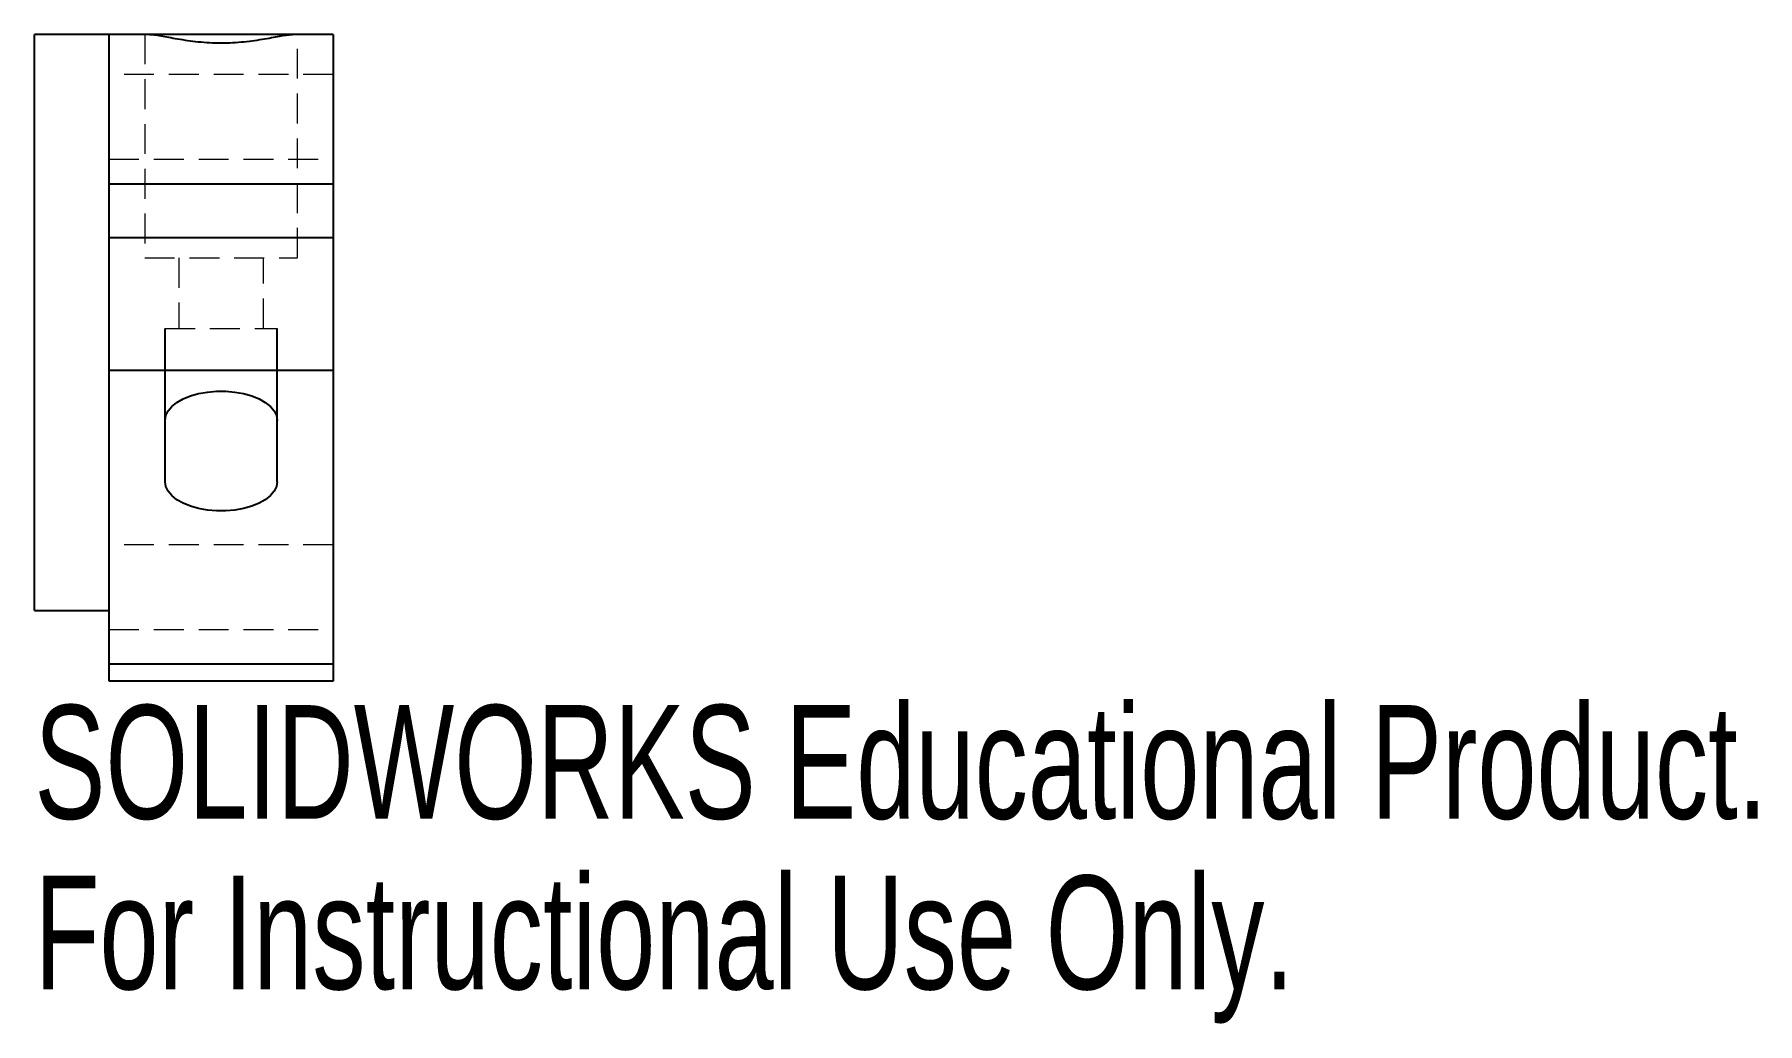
# Model space of a CAD drawing. Header units: millimetres. Extents: x -7.9 to 65.3, y -29.6 to 12.5.
import ezdxf

# ---------------------------------------------------------------- set-up
doc = ezdxf.new("R2010")
doc.units = ezdxf.units.MM
doc.linetypes.add('HIDDEN', pattern=[1.905, 1.27, -0.635])
doc.styles.add('SLDTEXTSTYLE0', font='TXT', dxfattribs={"width": 0.7})

msp = doc.modelspace()

# ---------------------------------------------------------------- linework, layer by layer
at = {"color": 7, "linetype": 'Continuous', "lineweight": 25}
for p, q in [((4.763, 12.5), (-7.938, 12.5)), ((-7.938, -12), (-7.938, 12.5)), ((-4.763, -15), (-4.763, 12.5)), ((4.763, 12.5), (4.763, -15)), ((-4.763, 6.15), (4.763, 6.15)), ((4.763, 3.849), (-4.763, 3.849)), ((-2.381, -6.522), (-2.381, 0)), ((2.381, -6.522), (2.381, 0)), ((-4.763, -1.781), (4.763, -1.781)), ((-7.938, -12), (-4.763, -12)), ((4.763, -14.28), (-4.763, -14.28)), ((4.763, -15), (-4.763, -15))]:
    msp.add_line(p, q, dxfattribs=at)
at = {"color": 7, "linetype": 'HIDDEN', "lineweight": 18}
for p, q in [((-3.25, 12.5), (-3.25, 3)), ((3.25, 3), (3.25, 12.5)), ((4.763, 10.8), (-4.763, 10.8)), ((-4.763, 7.2), (4.763, 7.2)), ((-3.25, 3), (3.25, 3)), ((-1.8, 3), (-1.8, 0)), ((1.8, 0), (1.8, 3)), ((-2.381, 0), (2.381, 0)), ((4.763, -9.2), (-4.763, -9.2)), ((-4.763, -12.8), (4.763, -12.8))]:
    msp.add_line(p, q, dxfattribs=at)
at = {"color": 7, "linetype": 'Continuous', "lineweight": 25, "flags": 128}
for points in [[(-2.381, -3.913), (-2.349, -3.709), (-2.252, -3.51), (-2.094, -3.322), (-1.879, -3.15), (-1.613, -2.999), (-1.302, -2.873), (-0.957, -2.775), (-0.585, -2.709), (-0.197, -2.675), (0.197, -2.675), (0.585, -2.709), (0.957, -2.775), (1.302, -2.873), (1.613, -2.999), (1.879, -3.15), (2.094, -3.322), (2.252, -3.51), (2.349, -3.709), (2.381, -3.913)], [(2.381, -6.522), (2.349, -6.726), (2.252, -6.925), (2.094, -7.113), (1.879, -7.285), (1.613, -7.436), (1.302, -7.562), (0.957, -7.659), (0.585, -7.726), (0.197, -7.76), (-0.197, -7.76), (-0.585, -7.726), (-0.957, -7.659), (-1.302, -7.562), (-1.613, -7.436), (-1.879, -7.285), (-2.094, -7.113), (-2.252, -6.925), (-2.349, -6.726), (-2.381, -6.522)]]:
    msp.add_lwpolyline(points, dxfattribs=at)
at = {"color": 7, "linetype": 'Continuous', "lineweight": 25}
msp.add_open_spline([(-3.04, 12.5), (-2.922, 12.5), (-2.761, 12.477), (-2.356, 12.407), (-2.117, 12.361), (-1.714, 12.292), (-1.572, 12.269), (-1.28, 12.227), (-1.129, 12.209), (-0.817, 12.177), (-0.654, 12.164), (-0.33, 12.147), (-0.167, 12.143), (0.161, 12.143), (0.327, 12.147), (0.653, 12.164), (0.812, 12.177), (1.28, 12.224), (1.579, 12.269), (2.113, 12.36), (2.356, 12.407), (2.657, 12.459), (2.748, 12.474), (2.91, 12.494), (2.981, 12.5), (3.04, 12.5)], degree=3, knots=[0, 0, 0, 0, 0.125, 0.125, 0.25, 0.25, 0.3125, 0.3125, 0.375, 0.375, 0.4375, 0.4375, 0.5, 0.5, 0.5625, 0.5625, 0.625, 0.625, 0.75, 0.75, 0.875, 0.875, 0.9375, 0.9375, 1, 1, 1, 1], dxfattribs=at)

# ---------------------------------------------------------------- texts
at = {"color": 7, "linetype": 'Continuous', "char_height": 4.83362, "attachment_point": 1, "style": 'SLDTEXTSTYLE0'}
for s, insert in [('SOLIDWORKS Educational Product.', (-7.938, -16.02)), ('For Instructional Use Only.', (-7.938, -23.27))]:
    msp.add_mtext(s, dxfattribs=dict(at, insert=insert))

doc.saveas('drawing.dxf')
